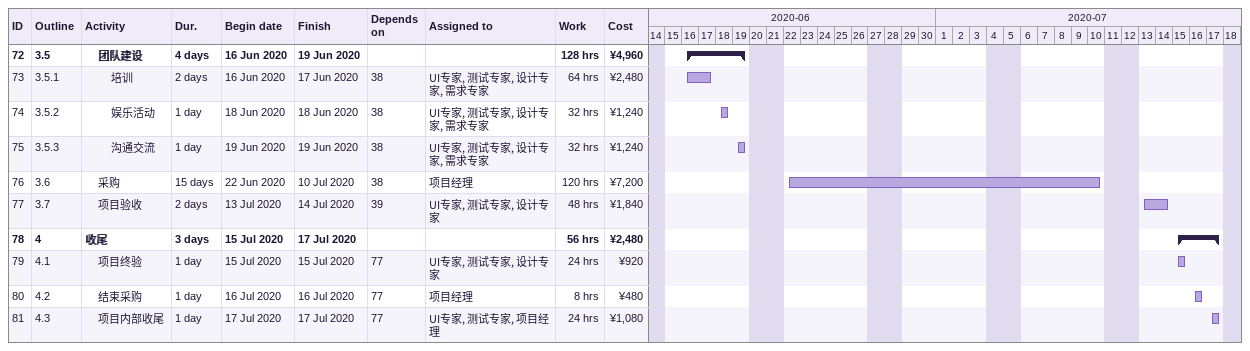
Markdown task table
| ID | WBS | Task | Duration | Start | Finish | Predecessors | Resources | Work (h) | Cost (¥) |
|---|---|---|---|---|---|---|---|---|---|
| 72 | 3.5 | **团队建设** | 4d | 2020-06-16 | 2020-06-19 |  |  | 128 | 4960 |
| 73 | 3.5.1 | 培训 | 2d | 2020-06-16 | 2020-06-17 | 38 | UI专家, 测试专家, 设计专家, 需求专家 | 64 | 2480 |
| 74 | 3.5.2 | 娱乐活动 | 1d | 2020-06-18 | 2020-06-18 | 38 | UI专家, 测试专家, 设计专家, 需求专家 | 32 | 1240 |
| 75 | 3.5.3 | 沟通交流 | 1d | 2020-06-19 | 2020-06-19 | 38 | UI专家, 测试专家, 设计专家, 需求专家 | 32 | 1240 |
| 76 | 3.6 | 采购 | 15d | 2020-06-22 | 2020-07-10 | 38 | 项目经理 | 120 | 7200 |
| 77 | 3.7 | 项目验收 | 2d | 2020-07-13 | 2020-07-14 | 39 | UI专家, 测试专家, 设计专家 | 48 | 1840 |
| 78 | 4 | **收尾** | 3d | 2020-07-15 | 2020-07-17 |  |  | 56 | 2480 |
| 79 | 4.1 | 项目终验 | 1d | 2020-07-15 | 2020-07-15 | 77 | UI专家, 测试专家, 设计专家 | 24 | 920 |
| 80 | 4.2 | 结束采购 | 1d | 2020-07-16 | 2020-07-16 | 77 | 项目经理 | 8 | 480 |
| 81 | 4.3 | 项目内部收尾 | 1d | 2020-07-17 | 2020-07-17 | 77 | UI专家, 测试专家, 项目经理 | 24 | 1080 |
